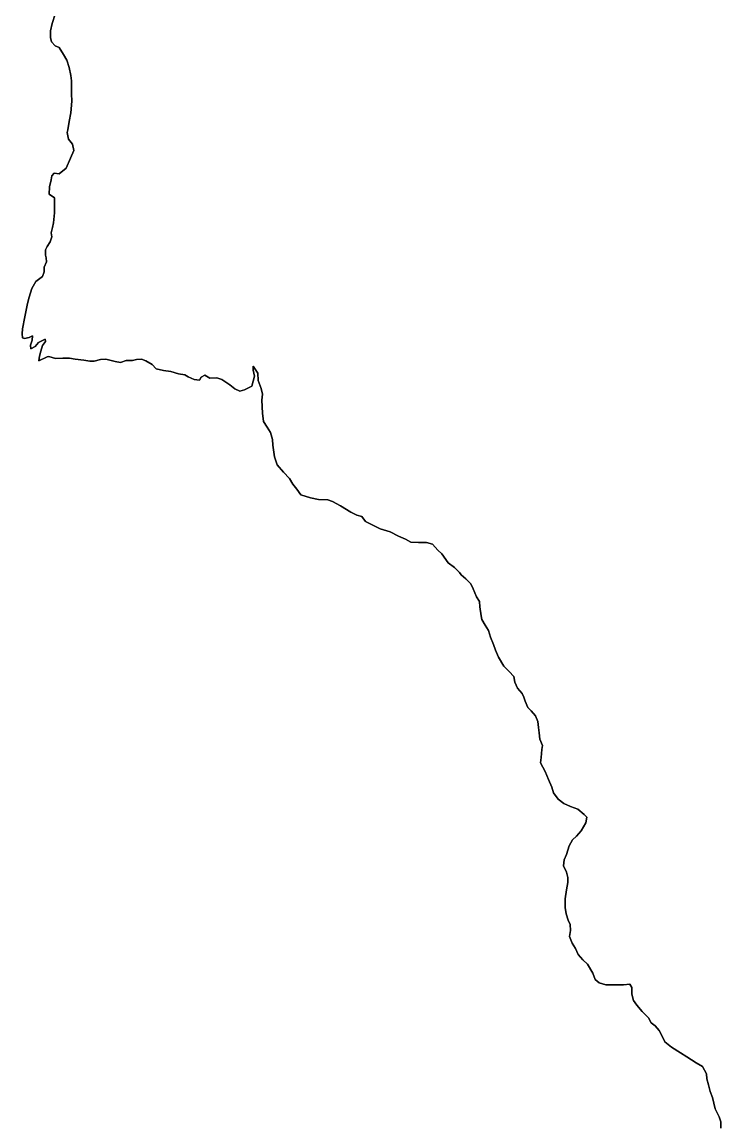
# Model space of a CAD drawing. Header units: inches. Extents: x 33.9 to 41.9, y -4.8 to 5.4.
# Drawn here: x 36.123 to 36.523, y 2.529 to 3.159 of the extents above; entities that cross this region are included whole.
import ezdxf

# ---------------------------------------------------------------- set-up
doc = ezdxf.new("R2010")
doc.units = ezdxf.units.IN
doc.header["$MEASUREMENT"] = 0
doc.layers.add('Counties', color=7, linetype='Continuous')

msp = doc.modelspace()

# ---------------------------------------------------------------- linework, layer by layer
at = {"layer": 'Counties'}
for points in [[(36.52267, 2.52584), (36.52268, 2.52945), (36.52172, 2.53234), (36.51933, 2.53692), (36.51862, 2.54005), (36.5179, 2.54342), (36.51646, 2.54679), (36.51551, 2.55065), (36.51456, 2.55402), (36.51432, 2.55691), (36.51216, 2.56101), (36.50857, 2.56318), (36.50305, 2.56656), (36.49945, 2.56898), (36.49441, 2.57212), (36.49057, 2.57525), (36.4889, 2.57887), (36.48722, 2.58176), (36.48507, 2.58441), (36.48267, 2.5861), (36.48123, 2.58899), (36.47763, 2.59261), (36.47452, 2.59623), (36.4726, 2.59888), (36.47164, 2.60249), (36.47165, 2.60635), (36.47045, 2.60828), (36.46685, 2.6078), (36.46133, 2.60781), (36.45676, 2.60782), (36.45292, 2.60903), (36.45076, 2.61096), (36.44933, 2.61458), (36.44622, 2.61964), (36.44358, 2.62205), (36.44094, 2.62518), (36.4395, 2.62856), (36.43759, 2.63169), (36.43591, 2.63554), (36.43664, 2.63891), (36.4364, 2.64228), (36.43521, 2.64493), (36.43401, 2.64855), (36.43353, 2.65216), (36.43354, 2.65697), (36.43427, 2.66227), (36.435, 2.66636), (36.435, 2.66925), (36.43428, 2.67238), (36.43261, 2.67599), (36.43285, 2.67936), (36.4343, 2.68249), (36.43575, 2.6873), (36.43767, 2.69091), (36.44008, 2.69283), (36.44272, 2.69595), (36.44537, 2.70052), (36.44585, 2.70389), (36.44442, 2.70534), (36.44082, 2.70847), (36.4365, 2.70993), (36.43266, 2.71162), (36.42954, 2.71403), (36.4269, 2.71765), (36.42595, 2.72102), (36.42403, 2.72536), (36.42212, 2.72993), (36.41948, 2.73499), (36.41972, 2.73788), (36.42021, 2.74245), (36.42045, 2.74486), (36.41902, 2.74847), (36.41854, 2.75209), (36.41831, 2.75521), (36.41783, 2.75859), (36.41663, 2.76172), (36.414, 2.76461), (36.41208, 2.76654), (36.41064, 2.77015), (36.40992, 2.77256), (36.40897, 2.77449), (36.40633, 2.77762), (36.40465, 2.78099), (36.40418, 2.78437), (36.40154, 2.78726), (36.39842, 2.79015), (36.3953, 2.79545), (36.39363, 2.79931), (36.39243, 2.80268), (36.39076, 2.80678), (36.38956, 2.81063), (36.38764, 2.81376), (36.38573, 2.81689), (36.38549, 2.81906), (36.38477, 2.82412), (36.38454, 2.82725), (36.38286, 2.8299), (36.38094, 2.83448), (36.37951, 2.83737), (36.37663, 2.84026), (36.37399, 2.84243), (36.37303, 2.84388), (36.37015, 2.84677), (36.36655, 2.84942), (36.36296, 2.85448), (36.36056, 2.85666), (36.35768, 2.86003), (36.35408, 2.861), (36.34951, 2.86101), (36.34519, 2.86125), (36.34207, 2.86294), (36.33823, 2.86464), (36.33343, 2.86705), (36.32767, 2.86874), (36.32311, 2.87116), (36.31927, 2.87309), (36.31711, 2.87598), (36.31423, 2.87671), (36.31087, 2.8784), (36.30487, 2.88202), (36.30031, 2.88443), (36.29767, 2.8854), (36.29238, 2.88565), (36.28782, 2.88662), (36.2823, 2.88831), (36.2799, 2.89145), (36.27774, 2.89434), (36.27582, 2.89771), (36.27223, 2.90133), (36.26863, 2.90542), (36.26719, 2.91), (36.26624, 2.91674), (36.266, 2.91987), (36.26481, 2.92396), (36.26289, 2.92709), (36.26097, 2.93023), (36.26025, 2.93504), (36.26002, 2.9425), (36.26027, 2.94587), (36.25955, 2.94924), (36.25787, 2.95382), (36.25764, 2.95791), (36.255, 2.96201), (36.255, 2.9596), (36.25571, 2.95623), (36.25427, 2.95045), (36.24994, 2.9483), (36.2473, 2.94758), (36.24442, 2.94903), (36.24154, 2.95119), (36.23698, 2.95433), (36.2341, 2.9553), (36.23025, 2.95506), (36.22737, 2.95675), (36.22521, 2.95555), (36.22425, 2.95387), (36.22113, 2.95435), (36.21777, 2.9558), (36.21585, 2.95701), (36.21224, 2.9575), (36.20792, 2.95895), (36.2036, 2.95943), (36.19952, 2.9604), (36.19712, 2.96281), (36.19352, 2.96498), (36.19112, 2.96595), (36.18824, 2.96571), (36.18583, 2.96524), (36.18223, 2.96524), (36.17911, 2.96404), (36.17599, 2.96453), (36.1707, 2.96598), (36.16758, 2.96574), (36.16398, 2.96479), (36.16158, 2.96479), (36.15798, 2.96528), (36.15317, 2.966), (36.14981, 2.96649), (36.14597, 2.9665), (36.14189, 2.96626), (36.13805, 2.96747), (36.13709, 2.96723), (36.13228, 2.96507), (36.13276, 2.96772), (36.13349, 2.9706), (36.13445, 2.97373), (36.13613, 2.97614), (36.13589, 2.97734), (36.13205, 2.97542), (36.13013, 2.97326), (36.12772, 2.97182), (36.12749, 2.97398), (36.12845, 2.97687), (36.12869, 2.97927), (36.12677, 2.97831), (36.12413, 2.97784), (36.12293, 2.97808), (36.12269, 2.98049), (36.12293, 2.98337), (36.12438, 2.99011), (36.12583, 2.99781), (36.12679, 3.00142), (36.12823, 3.00647), (36.13064, 3.01032), (36.13448, 3.0132), (36.13545, 3.01585), (36.13545, 3.01854), (36.13665, 3.02167), (36.13641, 3.02385), (36.13618, 3.02554), (36.13618, 3.02843), (36.13714, 3.03036), (36.13883, 3.03302), (36.13979, 3.03591), (36.13931, 3.03832), (36.14004, 3.04122), (36.14076, 3.04388), (36.14125, 3.04967), (36.14125, 3.05836), (36.13813, 3.06029), (36.13837, 3.06463), (36.13934, 3.06849), (36.13982, 3.07091), (36.14102, 3.07235), (36.14391, 3.07211), (36.148, 3.07525), (36.15041, 3.08104), (36.15234, 3.08538), (36.15162, 3.089), (36.14922, 3.0919), (36.1485, 3.09576), (36.14898, 3.09721), (36.14971, 3.10204), (36.15067, 3.10686), (36.15116, 3.11362), (36.15092, 3.11772), (36.15093, 3.12521), (36.15069, 3.12834), (36.14973, 3.13293), (36.14829, 3.13703), (36.14637, 3.14041), (36.14397, 3.14427), (36.14157, 3.14524), (36.13965, 3.14766), (36.13893, 3.15007), (36.13893, 3.15393), (36.1399, 3.15803), (36.14158, 3.16334)], [(36.14158, 3.16334), (36.1399, 3.15803), (36.13893, 3.15393), (36.13893, 3.15007), (36.13965, 3.14766), (36.14157, 3.14524), (36.14397, 3.14427), (36.14637, 3.14041), (36.14829, 3.13703), (36.14973, 3.13293), (36.15069, 3.12834), (36.15093, 3.12521), (36.15092, 3.11772), (36.15116, 3.11362), (36.15067, 3.10686), (36.14971, 3.10204), (36.14898, 3.09721), (36.1485, 3.09576), (36.14922, 3.0919), (36.15162, 3.089), (36.15234, 3.08538), (36.15041, 3.08104), (36.148, 3.07525), (36.14391, 3.07211), (36.14102, 3.07235), (36.13982, 3.07091), (36.13934, 3.06849), (36.13837, 3.06463), (36.13813, 3.06029), (36.14125, 3.05836), (36.14125, 3.04967), (36.14076, 3.04388), (36.14004, 3.04122), (36.13931, 3.03832), (36.13979, 3.03591), (36.13883, 3.03302), (36.13714, 3.03036), (36.13618, 3.02843), (36.13618, 3.02554), (36.13641, 3.02385), (36.13665, 3.02167), (36.13545, 3.01854), (36.13545, 3.01585), (36.13448, 3.0132), (36.13064, 3.01032), (36.12823, 3.00647), (36.12679, 3.00142), (36.12583, 2.99781), (36.12438, 2.99011), (36.12293, 2.98337), (36.12269, 2.98049), (36.12293, 2.97808), (36.12413, 2.97784), (36.12677, 2.97831), (36.12869, 2.97927), (36.12845, 2.97687), (36.12749, 2.97398), (36.12772, 2.97182), (36.13013, 2.97326), (36.13205, 2.97542), (36.13589, 2.97734), (36.13613, 2.97614), (36.13445, 2.97373), (36.13349, 2.9706), (36.13276, 2.96772), (36.13228, 2.96507), (36.13709, 2.96723), (36.13805, 2.96747), (36.14189, 2.96626), (36.14597, 2.9665), (36.14981, 2.96649), (36.15317, 2.966), (36.15798, 2.96528), (36.16158, 2.96479), (36.16398, 2.96479), (36.16758, 2.96574), (36.1707, 2.96598), (36.17599, 2.96453), (36.17911, 2.96404), (36.18223, 2.96524), (36.18583, 2.96524), (36.18824, 2.96571), (36.19112, 2.96595), (36.19352, 2.96498), (36.19712, 2.96281), (36.19952, 2.9604), (36.2036, 2.95943), (36.20792, 2.95895), (36.21224, 2.9575), (36.21585, 2.95701), (36.21777, 2.9558), (36.22113, 2.95435), (36.22425, 2.95387), (36.22521, 2.95555), (36.22737, 2.95675), (36.23025, 2.95506), (36.2341, 2.9553), (36.23698, 2.95433), (36.24154, 2.95119), (36.24442, 2.94903), (36.2473, 2.94758), (36.24994, 2.9483), (36.25427, 2.95045), (36.25571, 2.95623), (36.255, 2.9596), (36.255, 2.96201), (36.25764, 2.95791), (36.25787, 2.95382), (36.25955, 2.94924), (36.26027, 2.94587), (36.26002, 2.9425), (36.26025, 2.93504), (36.26097, 2.93023), (36.26289, 2.92709), (36.26481, 2.92396), (36.266, 2.91987), (36.26624, 2.91674), (36.26719, 2.91), (36.26863, 2.90542), (36.27223, 2.90133), (36.27582, 2.89771), (36.27774, 2.89434), (36.2799, 2.89145), (36.2823, 2.88831), (36.28782, 2.88662), (36.29238, 2.88565), (36.29767, 2.8854), (36.30031, 2.88443), (36.30487, 2.88202), (36.31087, 2.8784), (36.31423, 2.87671), (36.31711, 2.87598), (36.31927, 2.87309), (36.32311, 2.87116), (36.32767, 2.86874), (36.33343, 2.86705), (36.33823, 2.86464), (36.34207, 2.86294), (36.34519, 2.86125), (36.34951, 2.86101), (36.35408, 2.861), (36.35768, 2.86003), (36.36056, 2.85666), (36.36296, 2.85448), (36.36655, 2.84942), (36.37015, 2.84677), (36.37303, 2.84388), (36.37399, 2.84243), (36.37663, 2.84026), (36.37951, 2.83737), (36.38094, 2.83448), (36.38286, 2.8299), (36.38454, 2.82725), (36.38477, 2.82412), (36.38549, 2.81906), (36.38573, 2.81689), (36.38764, 2.81376), (36.38956, 2.81063), (36.39076, 2.80678), (36.39243, 2.80268), (36.39363, 2.79931), (36.3953, 2.79545), (36.39842, 2.79015), (36.40154, 2.78726), (36.40418, 2.78437), (36.40465, 2.78099), (36.40633, 2.77762), (36.40897, 2.77449), (36.40992, 2.77256), (36.41064, 2.77015), (36.41208, 2.76654), (36.414, 2.76461), (36.41663, 2.76172), (36.41783, 2.75859), (36.41831, 2.75521), (36.41854, 2.75209), (36.41902, 2.74847), (36.42045, 2.74486), (36.42021, 2.74245), (36.41972, 2.73788), (36.41948, 2.73499), (36.42212, 2.72993), (36.42403, 2.72536), (36.42595, 2.72102), (36.4269, 2.71765), (36.42954, 2.71403), (36.43266, 2.71162), (36.4365, 2.70993), (36.44082, 2.70847), (36.44442, 2.70534), (36.44585, 2.70389), (36.44537, 2.70052), (36.44272, 2.69595), (36.44008, 2.69283), (36.43767, 2.69091), (36.43575, 2.6873), (36.4343, 2.68249), (36.43285, 2.67936), (36.43261, 2.67599), (36.43428, 2.67238), (36.435, 2.66925), (36.435, 2.66636), (36.43427, 2.66227), (36.43354, 2.65697), (36.43353, 2.65216), (36.43401, 2.64855), (36.43521, 2.64493), (36.4364, 2.64228), (36.43664, 2.63891), (36.43591, 2.63554), (36.43759, 2.63169), (36.4395, 2.62856), (36.44094, 2.62518), (36.44358, 2.62205), (36.44622, 2.61964), (36.44933, 2.61458), (36.45076, 2.61096), (36.45292, 2.60903), (36.45676, 2.60782), (36.46133, 2.60781), (36.46685, 2.6078), (36.47045, 2.60828), (36.47165, 2.60635), (36.47164, 2.60249), (36.4726, 2.59888), (36.47452, 2.59623), (36.47763, 2.59261), (36.48123, 2.58899), (36.48267, 2.5861), (36.48507, 2.58441), (36.48722, 2.58176), (36.4889, 2.57887), (36.49057, 2.57525), (36.49441, 2.57212), (36.49945, 2.56898), (36.50305, 2.56656), (36.50857, 2.56318), (36.51216, 2.56101), (36.51432, 2.55691), (36.51456, 2.55402), (36.51551, 2.55065), (36.51646, 2.54679), (36.5179, 2.54342), (36.51862, 2.54005), (36.51933, 2.53692), (36.52172, 2.53234), (36.52268, 2.52945), (36.52267, 2.52584)], [(36.52267, 2.52584), (36.52268, 2.52945), (36.52172, 2.53234), (36.51933, 2.53692), (36.51862, 2.54005), (36.5179, 2.54342), (36.51646, 2.54679), (36.51551, 2.55065), (36.51456, 2.55402), (36.51432, 2.55691), (36.51216, 2.56101), (36.50857, 2.56318), (36.50305, 2.56656), (36.49945, 2.56898), (36.49441, 2.57212), (36.49057, 2.57525), (36.4889, 2.57887), (36.48722, 2.58176), (36.48507, 2.58441), (36.48267, 2.5861), (36.48123, 2.58899), (36.47763, 2.59261), (36.47452, 2.59623), (36.4726, 2.59888), (36.47164, 2.60249), (36.47165, 2.60635), (36.47045, 2.60828), (36.46685, 2.6078), (36.46133, 2.60781), (36.45676, 2.60782), (36.45292, 2.60903), (36.45076, 2.61096), (36.44933, 2.61458), (36.44622, 2.61964), (36.44358, 2.62205), (36.44094, 2.62518), (36.4395, 2.62856), (36.43759, 2.63169), (36.43591, 2.63554), (36.43664, 2.63891), (36.4364, 2.64228), (36.43521, 2.64493), (36.43401, 2.64855), (36.43353, 2.65216), (36.43354, 2.65697), (36.43427, 2.66227), (36.435, 2.66636), (36.435, 2.66925), (36.43428, 2.67238), (36.43261, 2.67599), (36.43285, 2.67936), (36.4343, 2.68249), (36.43575, 2.6873), (36.43767, 2.69091), (36.44008, 2.69283), (36.44272, 2.69595), (36.44537, 2.70052), (36.44585, 2.70389), (36.44442, 2.70534), (36.44082, 2.70847), (36.4365, 2.70993), (36.43266, 2.71162), (36.42954, 2.71403), (36.4269, 2.71765), (36.42595, 2.72102), (36.42403, 2.72536), (36.42212, 2.72993), (36.41948, 2.73499), (36.41972, 2.73788), (36.42021, 2.74245), (36.42045, 2.74486), (36.41902, 2.74847), (36.41854, 2.75209), (36.41831, 2.75521), (36.41783, 2.75859), (36.41663, 2.76172), (36.414, 2.76461), (36.41208, 2.76654), (36.41064, 2.77015), (36.40992, 2.77256), (36.40897, 2.77449), (36.40633, 2.77762), (36.40465, 2.78099), (36.40418, 2.78437), (36.40154, 2.78726), (36.39842, 2.79015), (36.3953, 2.79545), (36.39363, 2.79931), (36.39243, 2.80268), (36.39076, 2.80678), (36.38956, 2.81063), (36.38764, 2.81376), (36.38573, 2.81689), (36.38549, 2.81906), (36.38477, 2.82412), (36.38454, 2.82725), (36.38286, 2.8299), (36.38094, 2.83448), (36.37951, 2.83737), (36.37663, 2.84026), (36.37399, 2.84243), (36.37303, 2.84388), (36.37015, 2.84677), (36.36655, 2.84942), (36.36296, 2.85448), (36.36056, 2.85666), (36.35768, 2.86003), (36.35408, 2.861), (36.34951, 2.86101), (36.34519, 2.86125), (36.34207, 2.86294), (36.33823, 2.86464), (36.33343, 2.86705), (36.32767, 2.86874), (36.32311, 2.87116), (36.31927, 2.87309), (36.31711, 2.87598), (36.31423, 2.87671), (36.31087, 2.8784), (36.30487, 2.88202), (36.30031, 2.88443), (36.29767, 2.8854), (36.29238, 2.88565), (36.28782, 2.88662), (36.2823, 2.88831), (36.2799, 2.89145), (36.27774, 2.89434), (36.27582, 2.89771), (36.27223, 2.90133), (36.26863, 2.90542), (36.26719, 2.91), (36.26624, 2.91674), (36.266, 2.91987), (36.26481, 2.92396), (36.26289, 2.92709), (36.26097, 2.93023), (36.26025, 2.93504), (36.26002, 2.9425), (36.26027, 2.94587), (36.25955, 2.94924), (36.25787, 2.95382), (36.25764, 2.95791), (36.255, 2.96201), (36.255, 2.9596), (36.25571, 2.95623), (36.25427, 2.95045), (36.24994, 2.9483), (36.2473, 2.94758), (36.24442, 2.94903), (36.24154, 2.95119), (36.23698, 2.95433), (36.2341, 2.9553), (36.23025, 2.95506), (36.22737, 2.95675), (36.22521, 2.95555), (36.22425, 2.95387), (36.22113, 2.95435), (36.21777, 2.9558), (36.21585, 2.95701), (36.21224, 2.9575), (36.20792, 2.95895), (36.2036, 2.95943), (36.19952, 2.9604), (36.19712, 2.96281), (36.19352, 2.96498), (36.19112, 2.96595), (36.18824, 2.96571), (36.18583, 2.96524), (36.18223, 2.96524), (36.17911, 2.96404), (36.17599, 2.96453), (36.1707, 2.96598), (36.16758, 2.96574), (36.16398, 2.96479), (36.16158, 2.96479), (36.15798, 2.96528), (36.15317, 2.966), (36.14981, 2.96649), (36.14597, 2.9665), (36.14189, 2.96626), (36.13805, 2.96747), (36.13709, 2.96723), (36.13228, 2.96507), (36.13276, 2.96772), (36.13349, 2.9706), (36.13445, 2.97373), (36.13613, 2.97614), (36.13589, 2.97734), (36.13205, 2.97542), (36.13013, 2.97326), (36.12772, 2.97182), (36.12749, 2.97398), (36.12845, 2.97687), (36.12869, 2.97927), (36.12677, 2.97831), (36.12413, 2.97784), (36.12293, 2.97808), (36.12269, 2.98049), (36.12293, 2.98337), (36.12438, 2.99011), (36.12583, 2.99781), (36.12679, 3.00142), (36.12823, 3.00647), (36.13064, 3.01032), (36.13448, 3.0132), (36.13545, 3.01585), (36.13545, 3.01854), (36.13665, 3.02167), (36.13641, 3.02385), (36.13618, 3.02554), (36.13618, 3.02843), (36.13714, 3.03036), (36.13883, 3.03302), (36.13979, 3.03591), (36.13931, 3.03832), (36.14004, 3.04122), (36.14076, 3.04388), (36.14125, 3.04967), (36.14125, 3.05836), (36.13813, 3.06029), (36.13837, 3.06463), (36.13934, 3.06849), (36.13982, 3.07091), (36.14102, 3.07235), (36.14391, 3.07211), (36.148, 3.07525), (36.15041, 3.08104), (36.15234, 3.08538), (36.15162, 3.089), (36.14922, 3.0919), (36.1485, 3.09576), (36.14898, 3.09721), (36.14971, 3.10204), (36.15067, 3.10686), (36.15116, 3.11362), (36.15092, 3.11772), (36.15093, 3.12521), (36.15069, 3.12834), (36.14973, 3.13293), (36.14829, 3.13703), (36.14637, 3.14041), (36.14397, 3.14427), (36.14157, 3.14524), (36.13965, 3.14766), (36.13893, 3.15007), (36.13893, 3.15393), (36.1399, 3.15803), (36.14158, 3.16334)], [(36.14158, 3.16334), (36.1399, 3.15803), (36.13893, 3.15393), (36.13893, 3.15007), (36.13965, 3.14766), (36.14157, 3.14524), (36.14397, 3.14427), (36.14637, 3.14041), (36.14829, 3.13703), (36.14973, 3.13293), (36.15069, 3.12834), (36.15093, 3.12521), (36.15092, 3.11772), (36.15116, 3.11362), (36.15067, 3.10686), (36.14971, 3.10204), (36.14898, 3.09721), (36.1485, 3.09576), (36.14922, 3.0919), (36.15162, 3.089), (36.15234, 3.08538), (36.15041, 3.08104), (36.148, 3.07525), (36.14391, 3.07211), (36.14102, 3.07235), (36.13982, 3.07091), (36.13934, 3.06849), (36.13837, 3.06463), (36.13813, 3.06029), (36.14125, 3.05836), (36.14125, 3.04967), (36.14076, 3.04388), (36.14004, 3.04122), (36.13931, 3.03832), (36.13979, 3.03591), (36.13883, 3.03302), (36.13714, 3.03036), (36.13618, 3.02843), (36.13618, 3.02554), (36.13641, 3.02385), (36.13665, 3.02167), (36.13545, 3.01854), (36.13545, 3.01585), (36.13448, 3.0132), (36.13064, 3.01032), (36.12823, 3.00647), (36.12679, 3.00142), (36.12583, 2.99781), (36.12438, 2.99011), (36.12293, 2.98337), (36.12269, 2.98049), (36.12293, 2.97808), (36.12413, 2.97784), (36.12677, 2.97831), (36.12869, 2.97927), (36.12845, 2.97687), (36.12749, 2.97398), (36.12772, 2.97182), (36.13013, 2.97326), (36.13205, 2.97542), (36.13589, 2.97734), (36.13613, 2.97614), (36.13445, 2.97373), (36.13349, 2.9706), (36.13276, 2.96772), (36.13228, 2.96507), (36.13709, 2.96723), (36.13805, 2.96747), (36.14189, 2.96626), (36.14597, 2.9665), (36.14981, 2.96649), (36.15317, 2.966), (36.15798, 2.96528), (36.16158, 2.96479), (36.16398, 2.96479), (36.16758, 2.96574), (36.1707, 2.96598), (36.17599, 2.96453), (36.17911, 2.96404), (36.18223, 2.96524), (36.18583, 2.96524), (36.18824, 2.96571), (36.19112, 2.96595), (36.19352, 2.96498), (36.19712, 2.96281), (36.19952, 2.9604), (36.2036, 2.95943), (36.20792, 2.95895), (36.21224, 2.9575), (36.21585, 2.95701), (36.21777, 2.9558), (36.22113, 2.95435), (36.22425, 2.95387), (36.22521, 2.95555), (36.22737, 2.95675), (36.23025, 2.95506), (36.2341, 2.9553), (36.23698, 2.95433), (36.24154, 2.95119), (36.24442, 2.94903), (36.2473, 2.94758), (36.24994, 2.9483), (36.25427, 2.95045), (36.25571, 2.95623), (36.255, 2.9596), (36.255, 2.96201), (36.25764, 2.95791), (36.25787, 2.95382), (36.25955, 2.94924), (36.26027, 2.94587), (36.26002, 2.9425), (36.26025, 2.93504), (36.26097, 2.93023), (36.26289, 2.92709), (36.26481, 2.92396), (36.266, 2.91987), (36.26624, 2.91674), (36.26719, 2.91), (36.26863, 2.90542), (36.27223, 2.90133), (36.27582, 2.89771), (36.27774, 2.89434), (36.2799, 2.89145), (36.2823, 2.88831), (36.28782, 2.88662), (36.29238, 2.88565), (36.29767, 2.8854), (36.30031, 2.88443), (36.30487, 2.88202), (36.31087, 2.8784), (36.31423, 2.87671), (36.31711, 2.87598), (36.31927, 2.87309), (36.32311, 2.87116), (36.32767, 2.86874), (36.33343, 2.86705), (36.33823, 2.86464), (36.34207, 2.86294), (36.34519, 2.86125), (36.34951, 2.86101), (36.35408, 2.861), (36.35768, 2.86003), (36.36056, 2.85666), (36.36296, 2.85448), (36.36655, 2.84942), (36.37015, 2.84677), (36.37303, 2.84388), (36.37399, 2.84243), (36.37663, 2.84026), (36.37951, 2.83737), (36.38094, 2.83448), (36.38286, 2.8299), (36.38454, 2.82725), (36.38477, 2.82412), (36.38549, 2.81906), (36.38573, 2.81689), (36.38764, 2.81376), (36.38956, 2.81063), (36.39076, 2.80678), (36.39243, 2.80268), (36.39363, 2.79931), (36.3953, 2.79545), (36.39842, 2.79015), (36.40154, 2.78726), (36.40418, 2.78437), (36.40465, 2.78099), (36.40633, 2.77762), (36.40897, 2.77449), (36.40992, 2.77256), (36.41064, 2.77015), (36.41208, 2.76654), (36.414, 2.76461), (36.41663, 2.76172), (36.41783, 2.75859), (36.41831, 2.75521), (36.41854, 2.75209), (36.41902, 2.74847), (36.42045, 2.74486), (36.42021, 2.74245), (36.41972, 2.73788), (36.41948, 2.73499), (36.42212, 2.72993), (36.42403, 2.72536), (36.42595, 2.72102), (36.4269, 2.71765), (36.42954, 2.71403), (36.43266, 2.71162), (36.4365, 2.70993), (36.44082, 2.70847), (36.44442, 2.70534), (36.44585, 2.70389), (36.44537, 2.70052), (36.44272, 2.69595), (36.44008, 2.69283), (36.43767, 2.69091), (36.43575, 2.6873), (36.4343, 2.68249), (36.43285, 2.67936), (36.43261, 2.67599), (36.43428, 2.67238), (36.435, 2.66925), (36.435, 2.66636), (36.43427, 2.66227), (36.43354, 2.65697), (36.43353, 2.65216), (36.43401, 2.64855), (36.43521, 2.64493), (36.4364, 2.64228), (36.43664, 2.63891), (36.43591, 2.63554), (36.43759, 2.63169), (36.4395, 2.62856), (36.44094, 2.62518), (36.44358, 2.62205), (36.44622, 2.61964), (36.44933, 2.61458), (36.45076, 2.61096), (36.45292, 2.60903), (36.45676, 2.60782), (36.46133, 2.60781), (36.46685, 2.6078), (36.47045, 2.60828), (36.47165, 2.60635), (36.47164, 2.60249), (36.4726, 2.59888), (36.47452, 2.59623), (36.47763, 2.59261), (36.48123, 2.58899), (36.48267, 2.5861), (36.48507, 2.58441), (36.48722, 2.58176), (36.4889, 2.57887), (36.49057, 2.57525), (36.49441, 2.57212), (36.49945, 2.56898), (36.50305, 2.56656), (36.50857, 2.56318), (36.51216, 2.56101), (36.51432, 2.55691), (36.51456, 2.55402), (36.51551, 2.55065), (36.51646, 2.54679), (36.5179, 2.54342), (36.51862, 2.54005), (36.51933, 2.53692), (36.52172, 2.53234), (36.52268, 2.52945), (36.52267, 2.52584)]]:
    msp.add_lwpolyline(points, dxfattribs=at)

doc.saveas('drawing.dxf')
